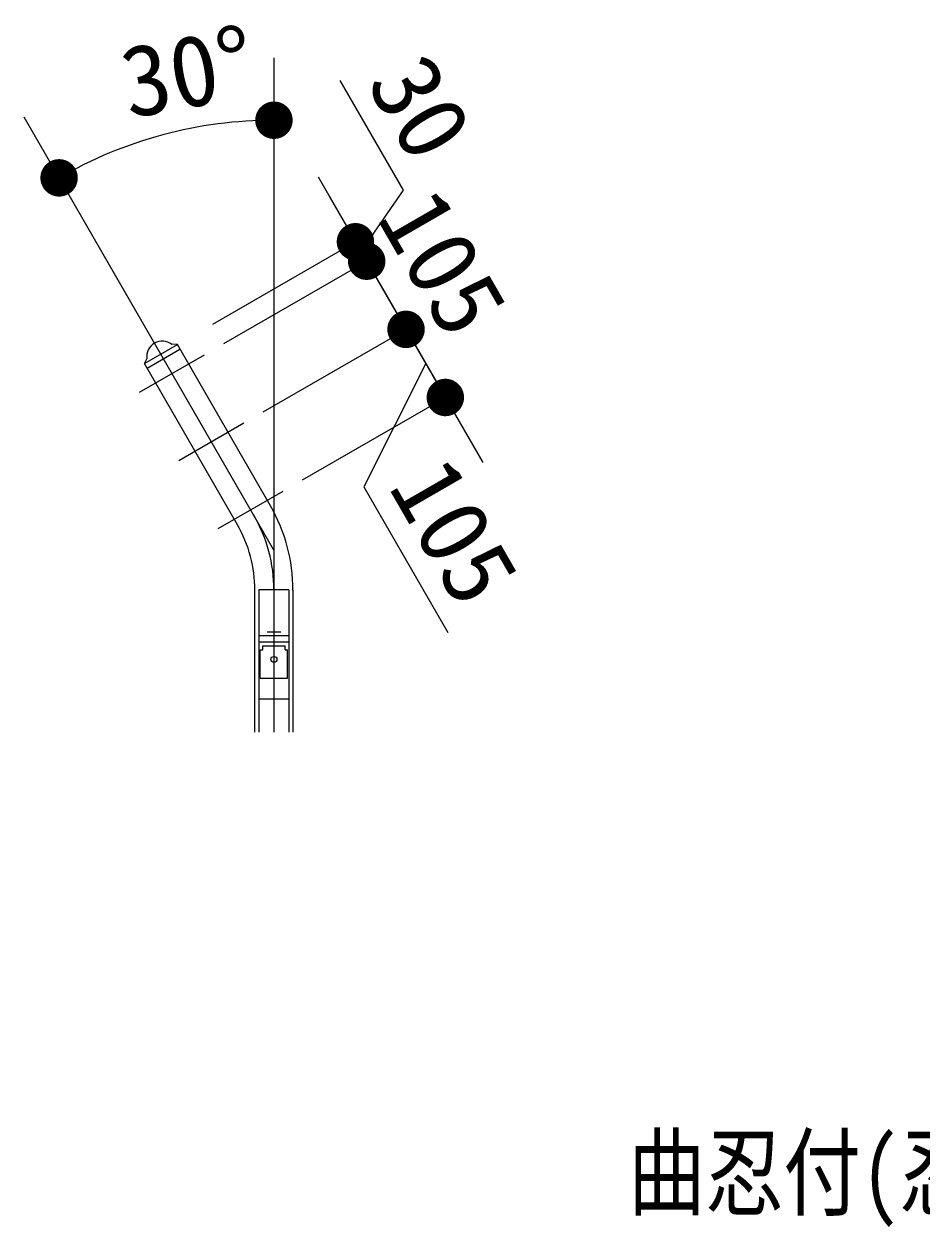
# Model space of a CAD drawing. Units: millimetres at full size, with parts at other scales. Extents: x 265 to 3003, y 4095 to 5961.
# Drawn here: x 1116 to 1355.7, y 4569.5 to 4890.6 of the extents above; entities that cross this region are included whole.
import ezdxf
from ezdxf.enums import TextEntityAlignment as Align

# ---------------------------------------------------------------- set-up
doc = ezdxf.new("R2010")
doc.units = ezdxf.units.MM
doc.header["$LTSCALE"] = 10
doc.linetypes.add('USER1', pattern=[200, 125, -25, 25, -25])
for name, color, linetype, lineweight in [('001', 7, 'Continuous', 13), ('0_2', 7, 'Continuous', 13), ('ハッチ', 4, 'Continuous', 13), ('寸法', 3, 'Continuous', 13)]:
    doc.layers.add(name, color=color, linetype=linetype, lineweight=lineweight)
doc.styles.add('ＭＳ ゴシック', font='')
doc.styles.get('ＭＳ ゴシック').set_extended_font_data('MS Gothic')

# ---------------------------------------------------------------- blocks, each defined once
blk = doc.blocks.new('filled_dot')
at = {"color": 0, "linetype": 'Continuous', "lineweight": -2, "const_width": 1.25}
blk.add_lwpolyline([(-0.625, 0, 1), (0.625, 0, 1)], format="xyb", close=True, dxfattribs=at)

msp = doc.modelspace()

# ---------------------------------------------------------------- linework, layer by layer
at = {"layer": '001'}
for p, q in [((1148.11, 4799.99), (1156.91, 4805.07)), ((1156.91, 4805.07), (1155.44, 4805.15)), ((1148.11, 4799.99), (1148.77, 4801.3)), ((1148.81, 4798.78), (1157.61, 4803.86)), ((1177.63, 4701.57), (1177.63, 4739.63)), ((1186.71, 4739.63), (1178.71, 4739.63)), ((1178.71, 4739.63), (1178.71, 4701.57)), ((1186.71, 4739.63), (1186.71, 4701.57)), ((1187.79, 4739.63), (1187.79, 4701.57)), ((1178.71, 4727.43), (1186.71, 4727.43)), ((1180.91, 4728.43), (1184.51, 4728.43)), ((1186.71, 4725.63), (1178.71, 4725.63)), ((1179.07, 4716.03), (1179.07, 4723.63)), ((1179.07, 4723.63), (1179.71, 4723.63)), ((1179.71, 4724.63), (1185.71, 4724.63)), ((1179.71, 4723.63), (1179.71, 4724.63)), ((1185.71, 4723.63), (1185.71, 4724.63)), ((1185.71, 4723.63), (1186.35, 4723.63)), ((1186.35, 4716.03), (1186.35, 4723.63)), ((1179.07, 4716.03), (1186.35, 4716.03)), ((1186.71, 4710.43), (1178.71, 4710.43))]:
    msp.add_line(p, q, dxfattribs=at)
msp.add_circle((1182.71, 4721.03), 0.8, dxfattribs=at)
msp.add_arc((1152.88, 4801.88), 4.15, 51.9357, 188.0643, dxfattribs=at)
at = {"layer": '0_2'}
for p, q in [((1181.75, 4762.05), (1156.91, 4805.07)), ((1146.85, 4792.34), (1164.17, 4802.34)), ((1172.95, 4756.97), (1148.11, 4799.99)), ((1157.35, 4774.15), (1174.67, 4784.15)), ((1167.85, 4755.96), (1185.17, 4765.96))]:
    msp.add_line(p, q, dxfattribs=at)
for radius in [45.08, 34.92]:
    msp.add_arc((1142.71, 4739.51), radius, 0, 30, dxfattribs=at)
at = {"layer": 'ハッチ', "linetype": 'USER1'}
for p, q in [((1182.71, 4881.63), (1182.71, 4750.23)), ((1182.71, 4750.23), (1115.98, 4865.79)), ((1182.71, 4750.23), (1182.71, 4701.57))]:
    msp.add_line(p, q, dxfattribs=at)
msp.add_arc((1142.71, 4739.51), 40, 0, 30, dxfattribs=at)
at = {"layer": '寸法', "color": 1}
for p, q in [((1217.32, 4846.3), (1200.39, 4875.62)), ((1194.47, 4849.85), (1217.47, 4810.02)), ((1205.97, 4829.94), (1217.32, 4846.3)), ((1197.47, 4844.66), (1227.97, 4791.83)), ((1166.36, 4810.53), (1204.47, 4832.53)), ((1169.36, 4805.34), (1207.47, 4827.34)), ((1169.36, 4805.34), (1207.47, 4827.34)), ((1207.97, 4826.47), (1238.47, 4773.64)), ((1179.86, 4787.15), (1217.97, 4809.15)), ((1179.86, 4787.15), (1217.97, 4809.15)), ((1223.22, 4800.06), (1206.72, 4767.14)), ((1190.36, 4768.96), (1228.47, 4790.96)), ((1206.72, 4767.14), (1229.18, 4728.23))]:
    msp.add_line(p, q, dxfattribs=at)
msp.add_arc((1182.71, 4750.23), 114.74, 90, 120, dxfattribs=at)

# ---------------------------------------------------------------- block references
at = {"layer": '寸法', "color": 1, "xscale": 4, "yscale": 4}
for p, rotation in [((1182.71, 4864.97), 187.5), ((1125.34, 4849.59), 22.5), ((1204.47, 4832.53), 120), ((1207.47, 4827.34), 300), ((1207.47, 4827.34), 120), ((1217.97, 4809.15), 300), ((1217.97, 4809.15), 120), ((1228.47, 4790.96), 300)]:
    msp.add_blockref('filled_dot', p, dxfattribs=dict(at, rotation=rotation))

# ---------------------------------------------------------------- texts
at = {"layer": '寸法', "color": 1, "style": 'ＭＳ ゴシック'}
for s, rotation, p in [('30°', 10.236, (1159.65, 4877.9)), ('30', 300, (1221.84, 4868.46)), ('105', 300, (1227.87, 4826.99)), ('105', 300, (1230.94, 4755.18))]:
    msp.add_text(s, height=18.99, rotation=rotation, dxfattribs=at).set_placement(p, align=Align.MIDDLE_CENTER)
at = {"layer": '寸法', "style": 'ＭＳ ゴシック', "width": 0.8}
msp.add_text('曲忍付(忍び部ﾊﾟﾈﾙ張り)', height=18.99, dxfattribs=at).set_placement((1391.2, 4584.09), align=Align.MIDDLE_CENTER)

doc.saveas('drawing.dxf')
